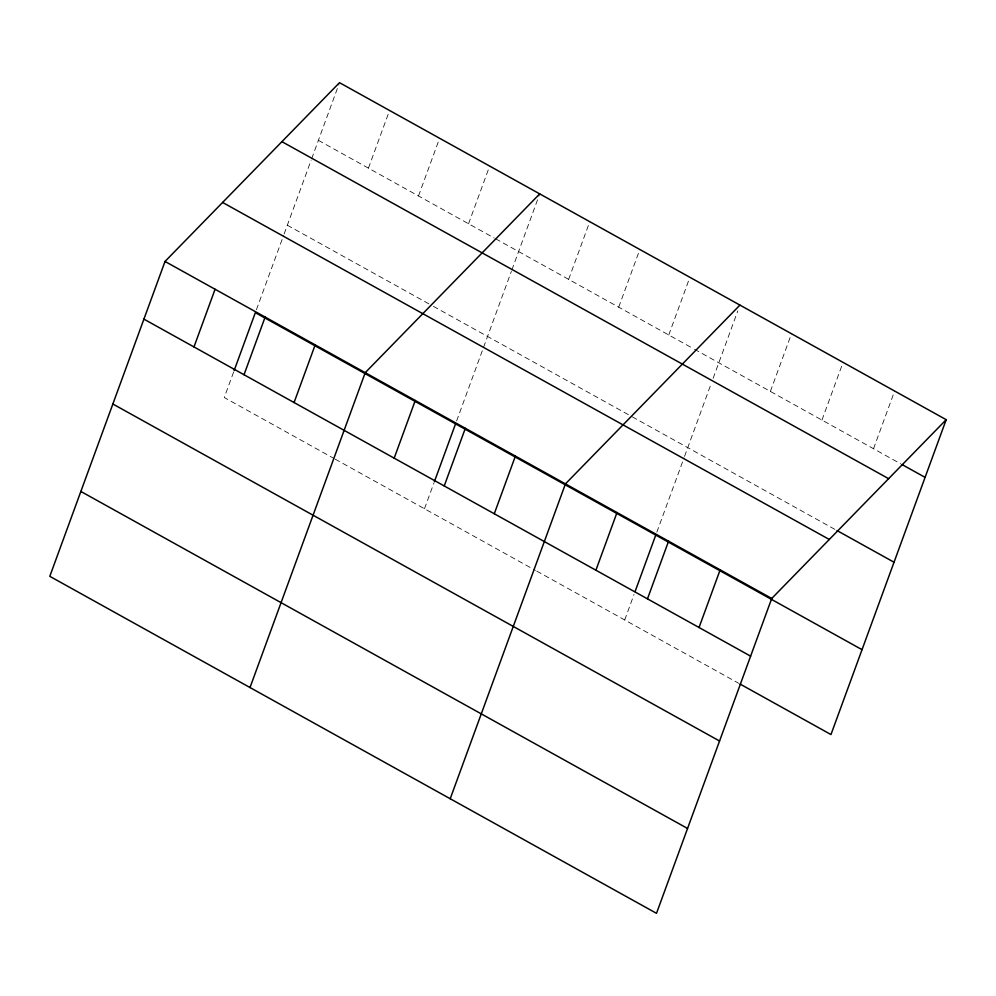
<?xml version="1.0" encoding="UTF-8"?>
<svg xmlns="http://www.w3.org/2000/svg" width="996" height="996" viewBox="0 0 996 996"><rect width="100%" height="100%" fill="white"/><g stroke="black" fill="none" stroke-linecap="round" stroke-linejoin="round"><path stroke-width="0.75" stroke-dasharray="4.98 3.74" d="M233.599 372.068L224.274 397.529L333.847 458.397M256.408 309.744L283.599 235.417M284.134 233.96L311.15 160.157M311.661 158.738L338.976 84.112M368.445 168.15L389.56 110.469M418.494 195.951L439.61 138.27M468.556 223.764L489.659 166.083M424.483 508.744L433.808 483.284M456.616 420.959L511.359 271.373M511.869 269.953L539.185 195.328M568.654 279.366L589.769 221.685M618.715 307.166L639.818 249.486M668.764 334.98L689.867 277.299M624.704 619.96L634.016 594.5M656.825 532.175L684.028 457.849M684.551 456.392L711.044 383.995M713.124 378.343L737.812 310.864M770.381 391.428L791.496 333.747M821.949 420.075L843.064 362.395M873.517 448.723L894.632 391.03M318.396 140.349L494.253 238.044M495.61 238.791L693.116 348.5M694.461 349.247L900.658 463.8M287.334 225.221L432.077 305.623M433.434 306.382L630.941 416.091M632.298 416.838L835.681 529.822M335.204 459.156L535.412 570.372M536.769 571.119L738.696 683.281"/><path stroke-width="1.49" d="M165.025 261.45L49.8 576.323L656.501 913.332L771.726 598.471L946.2 419.677L339.499 82.668L165.025 261.45L771.726 598.471M193.971 346.944L215.074 289.251M234.11 370.661L255.337 312.657L862.038 649.678M244.02 374.745L265.135 317.064M294.069 402.546L315.184 344.865M250.008 687.539L365.233 372.666L539.708 193.884M394.179 458.148L415.282 400.467M434.318 481.877L455.546 423.873M444.228 485.961L465.344 428.28M494.277 513.762L515.393 456.081M450.217 798.742L565.442 483.882L739.928 305.1M595.907 570.21L617.01 512.529M635.05 591.674L655.754 535.089M647.475 598.857L668.577 541.177M699.043 627.505L720.158 569.824M946.2 419.677L830.975 734.55L740.053 684.04M902.015 464.547L925.097 477.37M281.93 141.669L888.619 478.678M837.038 530.569L894.035 562.23M222.606 202.449L829.295 539.471M143.922 319.131L750.611 656.152M112.859 404.003L719.56 741.024M80.863 491.451L687.551 828.46"/></g></svg>
